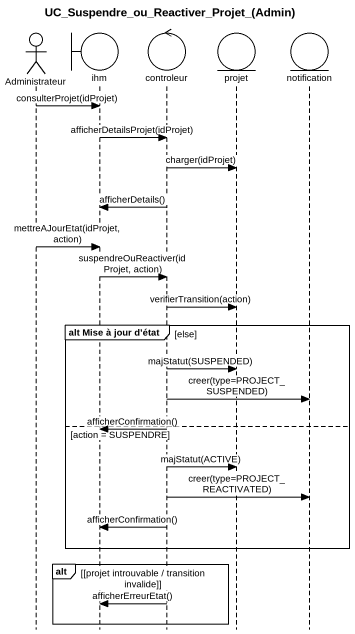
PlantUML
@startuml
title UC_Suspendre_ou_Reactiver_Projet_(Admin)
hide footbox
actor Administrateur
boundary ihm
control controleur
entity projet
entity notification

Administrateur -> ihm : consulterProjet(idProjet)
ihm -> controleur : afficherDetailsProjet(idProjet)
controleur -> projet : charger(idProjet)
controleur -> ihm : afficherDetails()
Administrateur -> ihm : mettreAJourEtat(idProjet, action)
ihm -> controleur : suspendreOuReactiver(idProjet, action)
controleur -> projet : verifierTransition(action)
group alt Mise à jour d’état [else]
  controleur -> projet : majStatut(SUSPENDED)
  controleur -> notification : creer(type=PROJECT_SUSPENDED)
else action = SUSPENDRE
  controleur -> ihm : afficherConfirmation()
  controleur -> projet : majStatut(ACTIVE)
  controleur -> notification : creer(type=PROJECT_REACTIVATED)
  controleur -> ihm : afficherConfirmation()
end
alt [projet introuvable / transition invalide]
  controleur -> ihm : afficherErreurEtat()
end
@enduml
